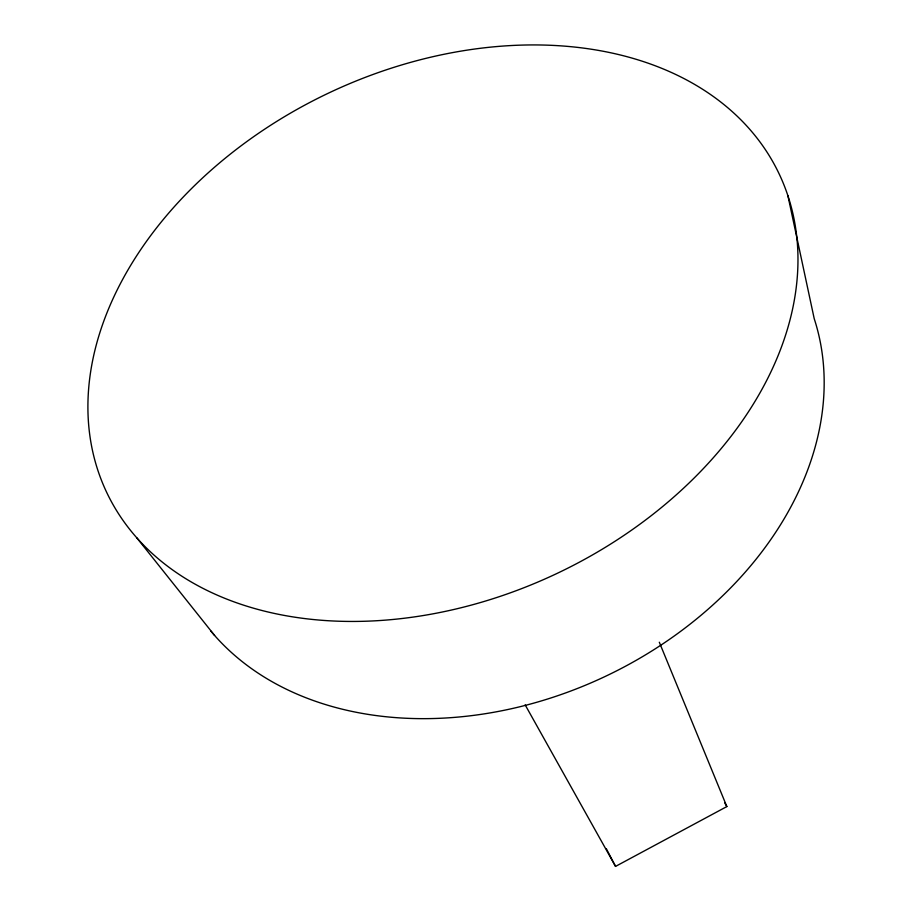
<?xml version="1.0" encoding="UTF-8"?>
<svg xmlns="http://www.w3.org/2000/svg" width="912" height="912" viewBox="0 0 912 912"><rect width="100%" height="100%" fill="white"/><g stroke="black" fill="none" stroke-linecap="round" stroke-linejoin="round"><path stroke-width="1.37" d="M525.164 704.885L615.543 866.4L726.853 806.573L659.308 642.219M136.766 537.784L214.594 635.447M724.721 802.902L726.853 806.573M606.377 848.81L615.543 866.4M787.888 195.681A372.028 265.951 -25.3 0 1 343.231 621.346A372.028 265.951 -25.3 0 1 197.71 182.537A372.028 265.951 -25.3 0 1 787.888 195.681L814.222 318.687A343.448 258.94 -25.3 0 1 619.978 669.134A343.448 258.94 -25.3 0 1 210.866 631.104"/></g></svg>
